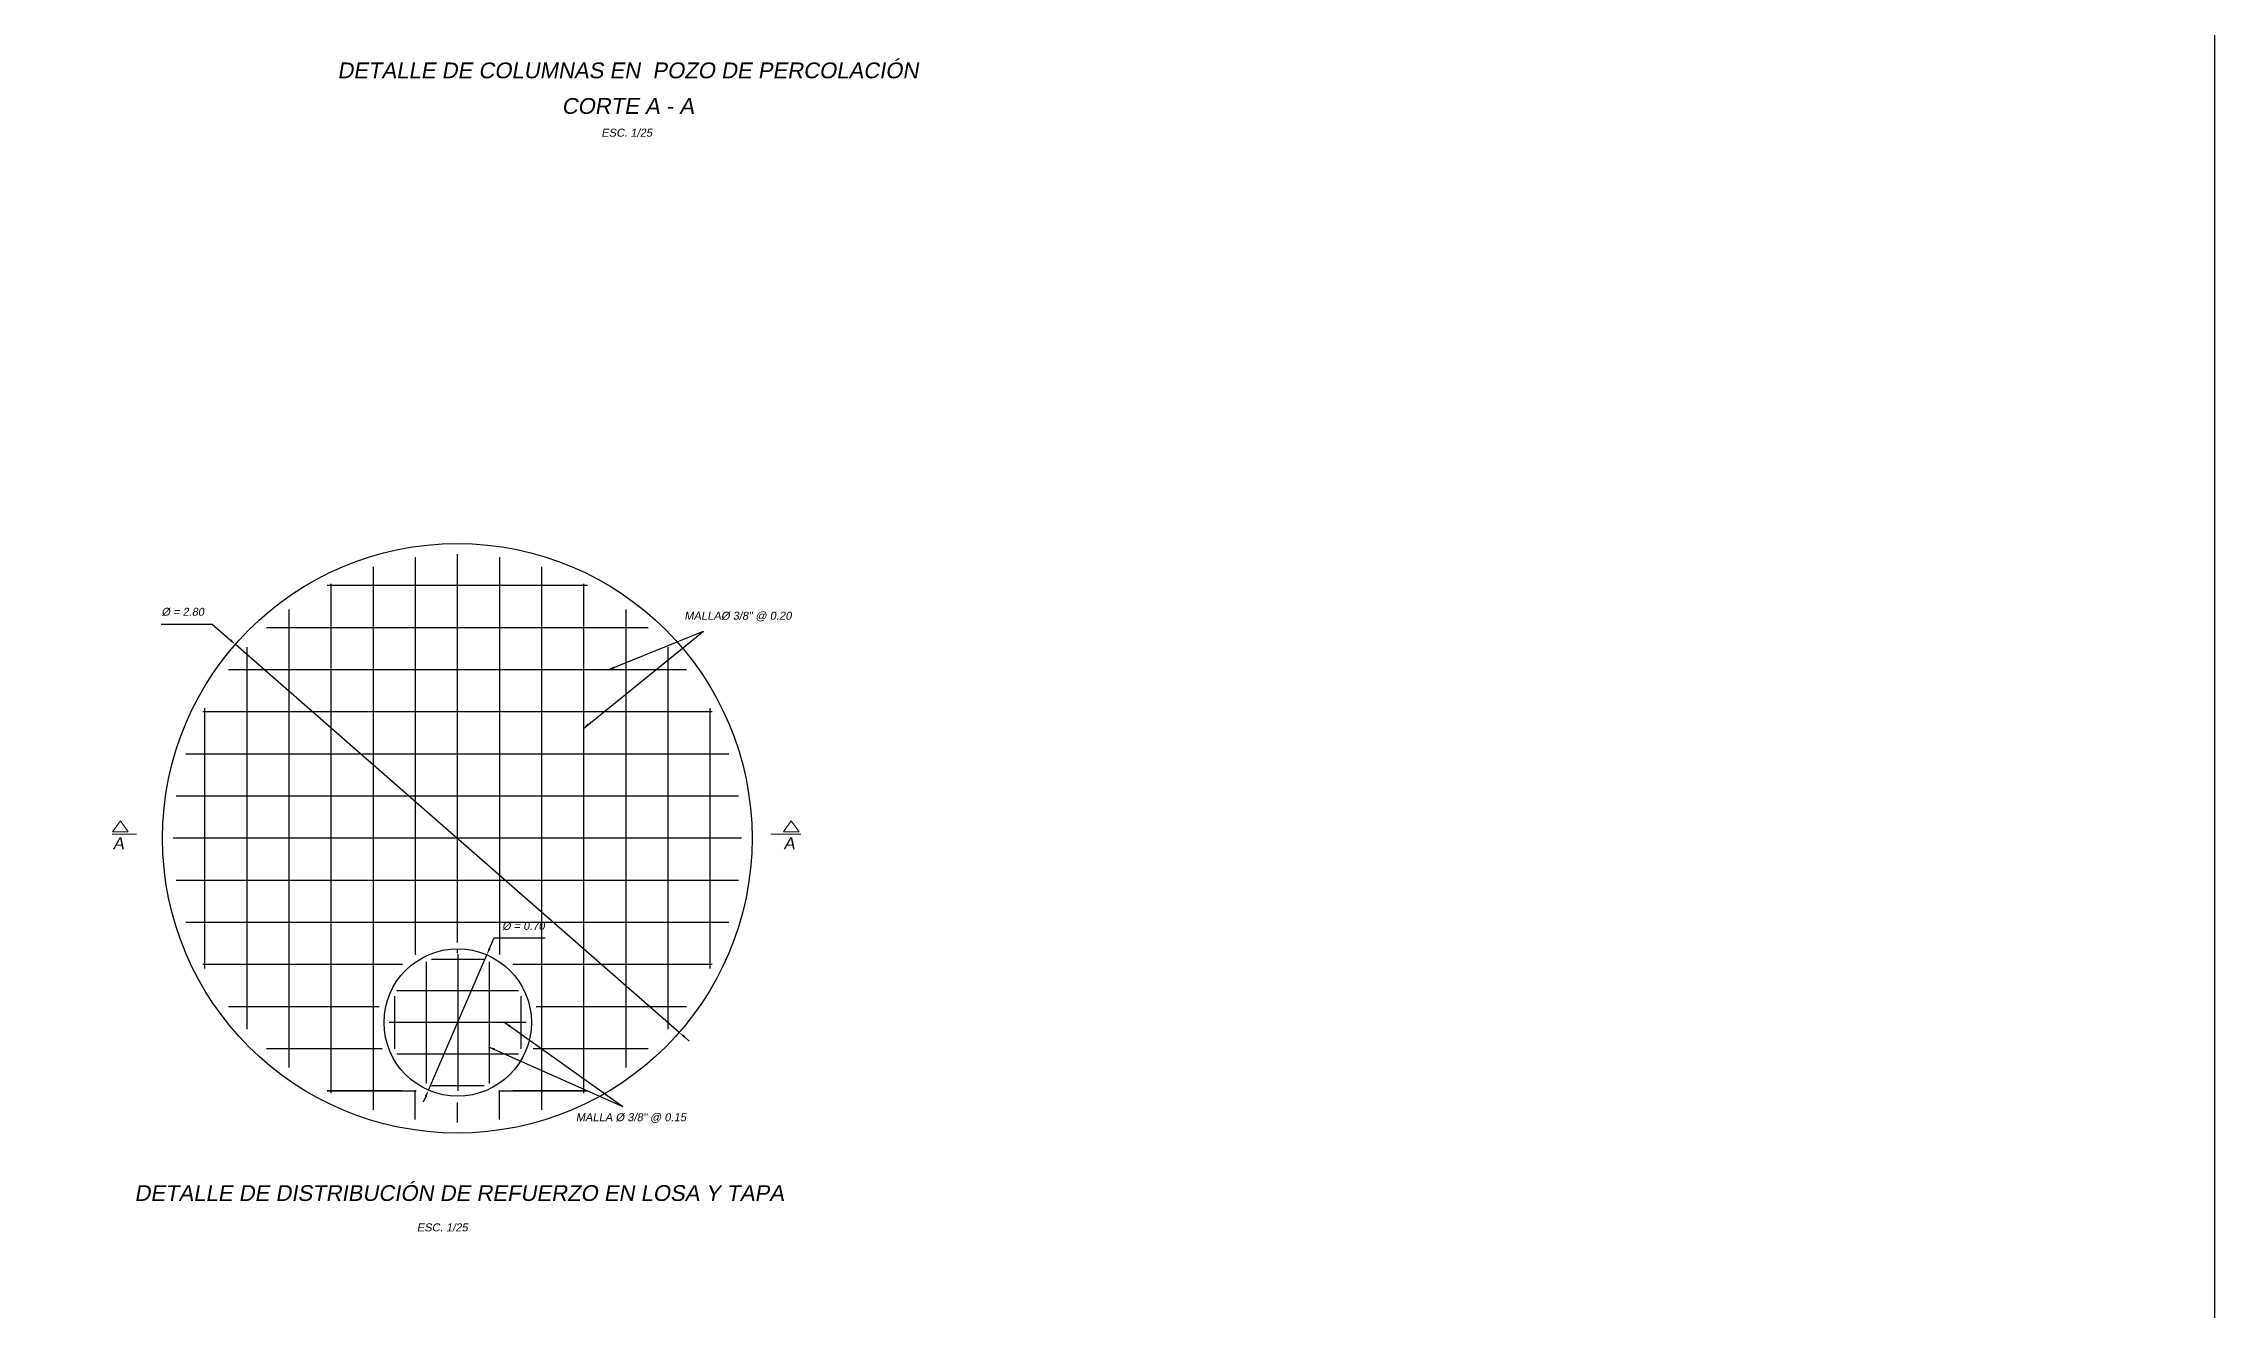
# Model space of a CAD drawing. Header units: metres. Extents: x 4293 to 4528, y 2596 to 2639.
# Drawn here: x 4465.78 to 4476.09, y 2620.7 to 2626.72 of the extents above; entities that cross this region are included whole.
import ezdxf
from ezdxf.enums import TextEntityAlignment as Align

# ---------------------------------------------------------------- set-up
doc = ezdxf.new("R2010")
doc.units = ezdxf.units.M
for name, color, linetype, lineweight in [('A TAPA', 6, 'Continuous', 13), ('a. acero', 150, 'Continuous', 25), ('a. titulos', 106, 'Continuous', 25), ('A.Texto', 180, 'Continuous', 5), ('cimiento', 6, 'Continuous', 30), ('Cotas', 170, 'Continuous', 5)]:
    doc.layers.add(name, color=color, linetype=linetype, lineweight=lineweight)
doc.styles.add('ARIAL', font='arial.ttf', dxfattribs={"oblique": 10})
doc.dimstyles.new('Esc 1-25', dxfattribs={"dimscale": 0.25, "dimtxt": 0.15, "dimasz": 0.125, "dimexe": 0.1, "dimexo": 0.1, "dimgap": 0.15, "dimtad": 2, "dimtih": 1, "dimtoh": 1, "dimzin": 4, "dimdsep": 46, "dimtxsty": 'ARIAL', "dimblk": 'ARCHTICK', "dimcen": 0.5, "dimdle": 0.1, "dimadec": 0, "dimazin": 0, "dimtfac": 1, "dimtofl": 0, "dimtmove": 2, "dimatfit": 3, "dimfxl": 1, "dimtolj": 1, "dimtzin": 0, "dimarcsym": 1})
doc.dimstyles.new('Esc 1-25$3', dxfattribs={"dimscale": 0.25, "dimtxt": 0.15, "dimasz": 0.125, "dimexe": 0.1, "dimexo": 0.1, "dimgap": 0.15, "dimtad": 2, "dimtih": 1, "dimtoh": 1, "dimzin": 1, "dimdsep": 46, "dimtxsty": 'ARIAL', "dimcen": 0.5, "dimdle": 0.1, "dimadec": 0, "dimazin": 0, "dimtfac": 1, "dimtmove": 0, "dimatfit": 3, "dimfxl": 1, "dimtolj": 1, "dimtzin": 0, "dimarcsym": 1})

# ---------------------------------------------------------------- blocks, each defined once
blk = doc.blocks.new('*D610')
at = {"layer": 'Cotas', "color": 0, "lineweight": -2, "transparency": 16777216}
for p, q in [((4466.34, 2623.958), (4466.582, 2623.958)), ((4466.582, 2623.958), (4466.67, 2623.882)), ((4468.801, 2622.019), (4466.693, 2623.862)), ((4468.825, 2621.999), (4468.849, 2621.978))]:
    blk.add_line(p, q, dxfattribs=at)
at = {"layer": 'Cotas', "color": 0, "transparency": 16777216}
for points in [[(4466.673, 2623.886), (4466.666, 2623.878), (4466.693, 2623.862)], [(4468.828, 2622.003), (4468.822, 2621.995), (4468.801, 2622.019)]]:
    blk.add_solid(points, dxfattribs=at)
at = {"layer": 'Defpoints', "color": 0, "transparency": 16777216}
for p in [(4466.693, 2623.862), (4468.801, 2622.019)]:
    blk.add_point(p, dxfattribs=at)
at = {"layer": 'Cotas', "color": 0, "transparency": 16777216, "insert": (4466.443, 2624.016), "char_height": 0.0375, "attachment_point": 5, "style": 'ARIAL'}
blk.add_mtext('\\A1;%%C = 2.80', dxfattribs=at)
blk = doc.blocks.new('*D611')
at = {"layer": 'Cotas', "color": 0, "lineweight": -2, "transparency": 16777216}
for p, q in [((4467.61, 2621.744), (4467.887, 2622.387)), ((4467.921, 2622.467), (4467.899, 2622.416)), ((4468.164, 2622.467), (4467.921, 2622.467)), ((4467.598, 2621.715), (4467.585, 2621.687))]:
    blk.add_line(p, q, dxfattribs=at)
at = {"layer": 'Cotas', "color": 0, "transparency": 16777216}
for points in [[(4467.895, 2622.418), (4467.904, 2622.414), (4467.887, 2622.387)], [(4467.593, 2621.718), (4467.602, 2621.713), (4467.61, 2621.744)]]:
    blk.add_solid(points, dxfattribs=at)
at = {"layer": 'Defpoints', "color": 0, "transparency": 16777216}
for p in [(4467.887, 2622.387), (4467.61, 2621.744)]:
    blk.add_point(p, dxfattribs=at)
at = {"layer": 'Cotas', "color": 0, "transparency": 16777216, "insert": (4468.061, 2622.524), "char_height": 0.0375, "attachment_point": 5, "style": 'ARIAL'}
blk.add_mtext('\\A1;%%C = 0.70', dxfattribs=at)
blk = doc.blocks.new('_ArchTick')
at = {"color": 0, "linetype": 'ByBlock', "const_width": 0.15}
blk.add_lwpolyline([(-0.5, -0.5), (0.5, 0.5)], dxfattribs=at)

msp = doc.modelspace()

# ---------------------------------------------------------------- linework, layer by layer
at = {"ltscale": 0.5}
msp.add_lwpolyline([(4455.469, 2633.06), (4476.094, 2633.06), (4476.094, 2603.569), (4455.469, 2603.569)], close=True, dxfattribs=at)
at = {"layer": 'A TAPA'}
for points in [[(4466.147, 2623.024), (4466.109, 2622.971), (4466.109, 2622.971)], [(4466.147, 2623.024), (4466.184, 2622.971), (4466.184, 2622.971)], [(4466.147, 2623.024), (4466.184, 2622.971), (4466.184, 2622.971)], [(4469.333, 2623.024), (4469.296, 2622.971), (4469.296, 2622.971)], [(4469.333, 2623.024), (4469.37, 2622.971), (4469.37, 2622.971)], [(4469.333, 2623.024), (4469.37, 2622.971), (4469.37, 2622.971)], [(4466.224, 2622.96), (4466.107, 2622.96)], [(4466.109, 2622.971), (4466.184, 2622.971)], [(4469.236, 2622.96), (4469.379, 2622.96)], [(4469.296, 2622.971), (4469.37, 2622.971)]]:
    msp.add_lwpolyline(points, dxfattribs=at)
at = {"layer": 'a. acero'}
for points in [[(4467.347, 2624.23), (4467.347, 2621.651)], [(4467.547, 2624.276), (4467.547, 2622.388)], [(4467.747, 2624.291), (4467.747, 2622.446)], [(4467.947, 2624.276), (4467.947, 2622.389)], [(4468.147, 2624.23), (4468.147, 2621.651)], [(4468.366, 2624.141), (4467.129, 2624.141)], [(4467.147, 2624.15), (4467.147, 2621.731)], [(4468.347, 2624.15), (4468.347, 2621.731)], [(4466.947, 2624.028), (4466.947, 2621.853)], [(4468.547, 2624.028), (4468.547, 2621.853)], [(4468.654, 2623.941), (4466.84, 2623.941)], [(4466.747, 2623.848), (4466.747, 2622.034)], [(4468.747, 2623.848), (4468.747, 2622.034)], [(4466.598, 2623.741), (4466.596, 2623.741)], [(4468.835, 2623.741), (4466.66, 2623.741)], [(4468.957, 2623.541), (4466.538, 2623.541)], [(4466.547, 2623.559), (4466.547, 2622.322)], [(4468.947, 2623.559), (4468.947, 2622.322)], [(4469.037, 2623.341), (4466.458, 2623.341)], [(4469.082, 2623.141), (4466.412, 2623.141)], [(4469.097, 2622.941), (4466.397, 2622.941)], [(4469.082, 2622.741), (4466.412, 2622.741)], [(4469.037, 2622.541), (4466.458, 2622.541)], [(4467.747, 2622.416), (4467.747, 2622.396)], [(4467.749, 2622.391), (4467.749, 2621.741)], [(4467.486, 2622.341), (4466.538, 2622.341)], [(4467.599, 2622.354), (4467.599, 2621.777)], [(4467.874, 2622.366), (4467.624, 2622.366)], [(4467.899, 2622.354), (4467.899, 2621.777)], [(4468.957, 2622.341), (4468.011, 2622.341)], [(4467.449, 2622.191), (4467.449, 2621.941)], [(4468.037, 2622.216), (4467.46, 2622.216)], [(4468.049, 2622.191), (4468.049, 2621.941)], [(4467.376, 2622.141), (4466.66, 2622.141)], [(4468.074, 2622.066), (4467.424, 2622.066)], [(4468.835, 2622.141), (4468.121, 2622.141)], [(4467.39, 2621.941), (4466.84, 2621.941)], [(4468.037, 2621.916), (4467.46, 2621.916)], [(4468.654, 2621.941), (4468.107, 2621.941)], [(4467.874, 2621.766), (4467.624, 2621.766)], [(4467.485, 2621.741), (4467.129, 2621.741)], [(4467.129, 2621.741), (4467.552, 2621.741)], [(4467.546, 2621.744), (4467.546, 2621.606)], [(4467.746, 2621.686), (4467.746, 2621.591)], [(4467.945, 2621.741), (4468.366, 2621.741)], [(4467.946, 2621.741), (4467.946, 2621.605)], [(4468.366, 2621.741), (4468.01, 2621.741)]]:
    msp.add_lwpolyline(points, dxfattribs=at)
at = {"layer": 'cimiento'}
for centre, radius in [((4467.747, 2622.941), 1.4), ((4467.749, 2622.066), 0.35)]:
    msp.add_circle(centre, radius, dxfattribs=at)

# ---------------------------------------------------------------- texts
at = {"layer": 'a. titulos', "style": 'ARIAL', "oblique": 10}
for s, height, p in [('DETALLE DE COLUMNAS EN  POZO DE PERCOLACIÓN', 0.075, (4468.557, 2626.588)), ('CORTE A - A', 0.075, (4468.557, 2626.419)), ('ESC. 1/25', 0.038, (4468.552, 2626.292)), ('DETALLE DE DISTRIBUCIÓN DE REFUERZO EN LOSA Y TAPA', 0.075, (4467.756, 2621.256)), ('ESC. 1/25', 0.038, (4467.676, 2621.093))]:
    msp.add_text(s, height=height, dxfattribs=at).set_placement(p, align=Align.MIDDLE_CENTER)
at = {"layer": 'A.Texto', "ltscale": 0.005, "style": 'ARIAL', "oblique": 10}
for s, height, p in [('MALLA%%C 3/8" @ 0.20', 0.038, (4469.08, 2623.998)), ('A', 0.057, (4466.137, 2622.917)), ('A', 0.057, (4469.323, 2622.917)), ('MALLA %%C 3/8" @ 0.15', 0.038, (4468.572, 2621.616))]:
    msp.add_text(s, height=height, dxfattribs=at).set_placement(p, align=Align.MIDDLE_CENTER)

# ---------------------------------------------------------------- dimensions: what is measured, and where the dimension line sits
at = {"layer": 'Cotas'}
for p1, p2, picture, middle in [((4468.801, 2622.019), (4466.693, 2623.862), '*D610', (4466.443, 2623.958)), ((4467.61, 2621.744), (4467.887, 2622.387), '*D611', (4468.061, 2622.467))]:
    dim = msp.add_diameter_dim_2p(p1=p1, p2=p2, dimstyle='Esc 1-25$3', override={"dimpost": '%%C = <>'}, dxfattribs=at)
    dim.commit()
    dim.dimension.update_dxf_attribs({"geometry": picture, "text_midpoint": middle, "dimtype": 163})

# ---------------------------------------------------------------- leaders
at = {"layer": 'A.Texto', "ltscale": 0.005}
for points in [[(4468.346, 2623.463), (4468.917, 2623.925)], [(4468.464, 2623.741), (4468.917, 2623.925)], [(4467.972, 2622.066), (4468.534, 2621.667)], [(4467.895, 2621.951), (4468.534, 2621.667)]]:
    msp.add_leader(points, dimstyle='Esc 1-25', override={"dimgap": 0.15, "dimtad": 0}, dxfattribs=at)

doc.saveas('drawing.dxf')
